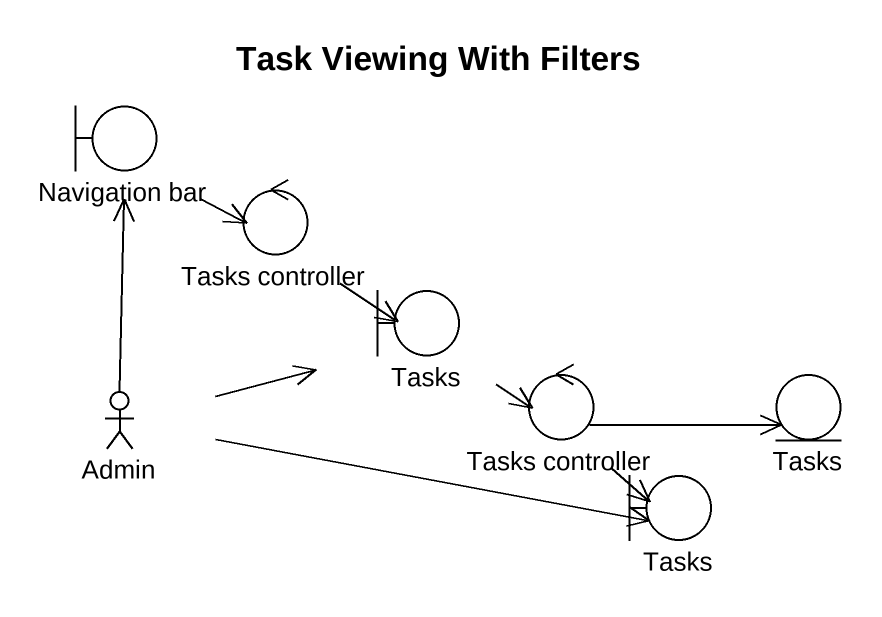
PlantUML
@startuml
title Task Viewing With Filters
boundary "Navigation bar" as Navigation_bar
control "Tasks controller" as Tasks_controller
boundary Tasks
actor Admin
control "Tasks controller" as Tasks_controller_2
entity "Tasks" as Tasks_2
boundary "Tasks" as Tasks_3
Navigation_bar -right-> Tasks_controller
Tasks_controller --> Tasks
Tasks --> Tasks_controller_2
Admin -up-> Navigation_bar
Admin -right-> Tasks
Admin -right-> Tasks_3
Tasks_controller_2 -right-> Tasks_2
Tasks_controller_2 --> Tasks_3
@enduml
